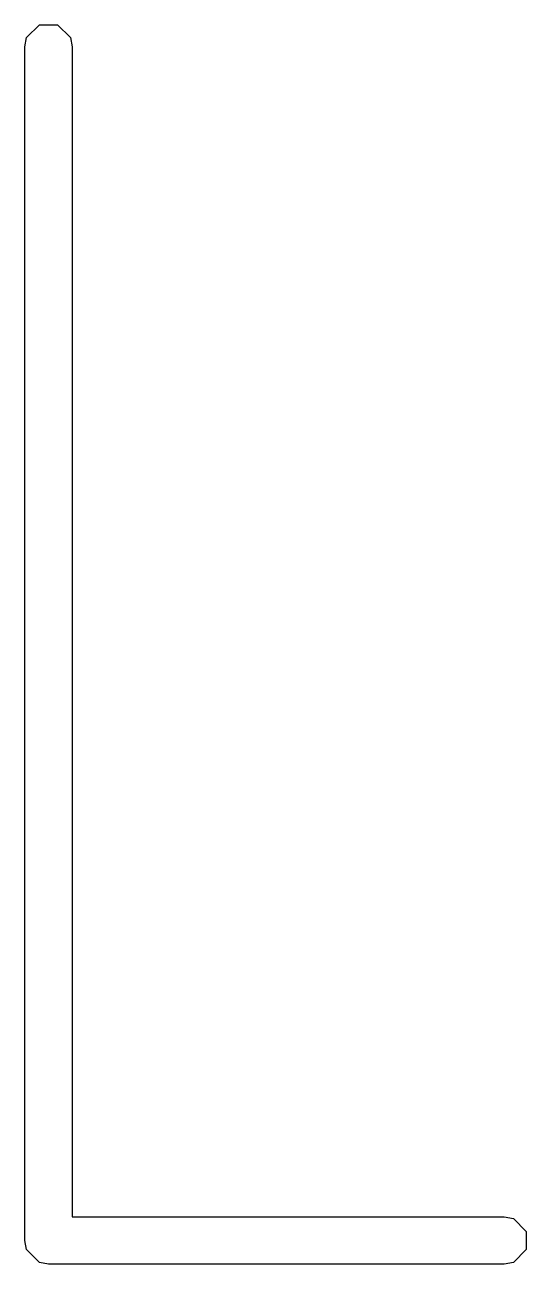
# Model space of a CAD drawing. Header units: millimetres. Extents: x 60 to 220, y -152 to -53.
# Drawn here: x 109.786 to 111.129, y -104.163 to -100.841 of the extents above; entities that cross this region are included whole.
import ezdxf

# ---------------------------------------------------------------- set-up
doc = ezdxf.new("R2010")
doc.units = ezdxf.units.MM
doc.layers.add('F.Silkscreen', color=41, linetype='CONTINUOUS', true_color=0xf2eda1)

msp = doc.modelspace()

# ---------------------------------------------------------------- linework, layer by layer
at = {"layer": 'F.Silkscreen', "linetype": 'CONTINUOUS'}
for p, q in [((109.791334, -100.8757), (109.8257, -100.841334)), ((109.8257, -100.841334), (109.8743, -100.841334)), ((109.8743, -100.841334), (109.908666, -100.8757)), ((109.7865, -100.9), (109.791334, -100.8757)), ((109.908666, -100.8757), (109.9135, -100.9)), ((109.7865, -104.1), (109.7865, -100.9)), ((109.9135, -100.9), (109.9135, -104.0365)), ((109.9135, -104.0365), (111.07, -104.0365)), ((111.07, -104.0365), (111.0943, -104.041334)), ((111.0943, -104.041334), (111.128666, -104.0757)), ((111.128666, -104.0757), (111.128666, -104.1243)), ((109.791334, -104.1243), (109.7865, -104.1)), ((109.8257, -104.158666), (109.791334, -104.1243)), ((111.128666, -104.1243), (111.0943, -104.158666)), ((109.85, -104.1635), (109.8257, -104.158666)), ((111.07, -104.1635), (109.85, -104.1635)), ((111.0943, -104.158666), (111.07, -104.1635))]:
    msp.add_line(p, q, dxfattribs=at)

doc.saveas('drawing.dxf')
